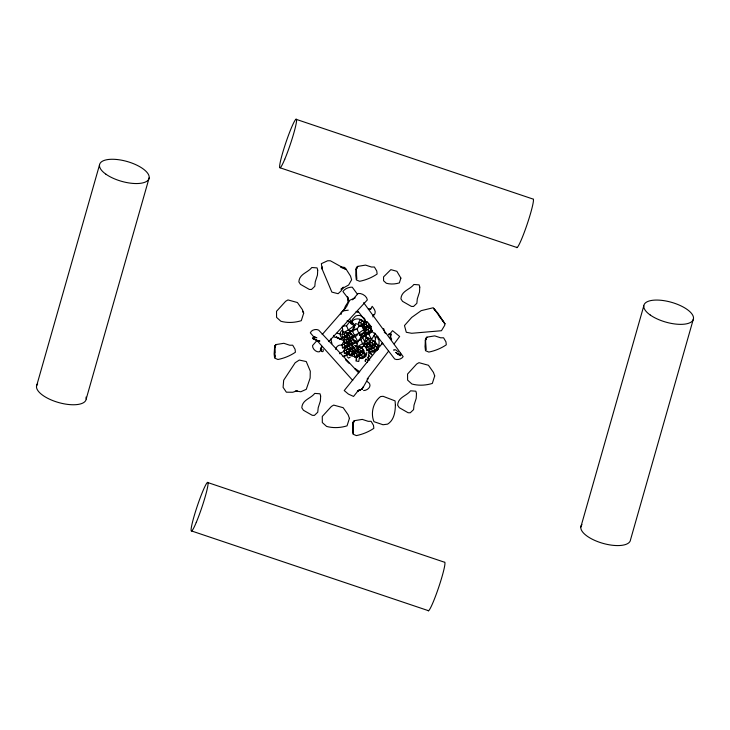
<?xml version="1.0" encoding="UTF-8"?>
<svg xmlns="http://www.w3.org/2000/svg" width="730" height="730" viewBox="0 0 730 730"><rect width="100%" height="100%" fill="white"/><g stroke="black" fill="none" stroke-linecap="round" stroke-linejoin="round"><path stroke-width="1.09" d="M354.123 340.39L357.965 341.905L361.377 336.512L361.414 334.349M378.341 337.205L378.295 339.404L378.158 337.452M323.016 349.36C324.722 353.886 318.271 351.066 321.136 347.316M322.213 267.171L322.14 269.069L331.858 292.1L338.118 293.706L341.156 290.832L343.374 287.155L340.983 289.253L348.63 285.019L351.623 279.754L350.5 276.049L345.518 268.257L344.177 267.308L340.618 267.198L345.892 269.352L330.38 260.774L327.651 260.756L321.364 263.667L322.14 269.069L322.322 267.08M333.491 335.371L333.783 336.904L341.667 338.93M355.373 369.499L358.713 372.838M368.121 350.674C376.607 356.204 381.124 344.46 378.204 337.588M347.562 296.718L348.557 302.211L347.553 296.827M328.746 341.594L367.354 299.902C366.862 296.042 361.87 292.976 358.12 293.46L352.544 299.82M351.513 323.883C351.906 317.066 362.673 317.605 364.562 323.326M366.825 348.858L366.834 349.268M359.78 354.816L358.768 361.487L355.939 360.985L356.651 356.432M357.353 351.951L357.7 349.716M390.988 334.066L390.34 337.944L390.988 334.002L388.552 334.148L389.327 334.596M365.374 361.304L365.018 360.684L365.347 361.122M321.081 350.418L321.775 346.257L321.008 350.674M355.255 297.858L349.515 300.377L346.777 306.299L343.456 310.788L345.5 306.025L348.739 301.134M367.427 362.171L369.307 351.02M369.024 309.41L368.878 308.525L368.522 309.064M358.229 311.71L357.819 312.413L356.112 311.436M399.757 353.804C400.697 351.276 401.555 357.636 399.83 355.081M357.326 391.426L362.153 389.008M356.596 359.881L356.112 356.559M358.038 349.862L358.047 351.559M335.736 349.488L336.119 348.055A5.575 5.101 6.5 0 1 339.441 345.18L342.653 345.025M348.256 351.915L347.872 353.338A5.575 5.101 6.5 0 1 344.56 356.213L342.981 356.486M350.181 357.189L348.602 358.111L347.234 356.76M36.5 386.252L99.481 165.035M86.195 398.991L149.185 177.773M580.815 527.06L643.805 305.843M693.5 318.581L630.519 539.798A25.696 10.293 15.9 0 1 601.255 542.855A25.696 10.293 15.9 0 1 581.974 524.596M366.834 352.143L366.378 355.255M303.68 313.188L301.298 320.689C294.728 322.706 287.538 323.098 280.877 321.264L276.579 317.395L276.524 311.299L285.658 301.28L287.958 299.93L297.411 302.53L302.421 309.657L303.68 313.188L302.521 311.299M313.672 337.652L313.772 336.731L313.152 337.415M343.492 340.582L339.824 338.866M372.893 316.893L373.669 314.931L373.24 315.798C377.465 312.476 373.997 308.79 372.19 306.326L370.895 308.607M362.308 388.515L363.002 387M347.206 336.493L344.624 337.789L342.352 337.525L342.023 334.303L343.419 331.402M343.958 339.97L345.345 337.068L347.708 337.661L346.093 339.733L343.958 339.97L344.286 343.2L346.549 343.456L348.274 342.589M347.316 346.841L344.733 348.137L342.461 347.872L342.142 344.651L343.529 341.749L345.098 342.142M347.544 334.678L348.475 332.743M347.243 335.9L348.639 332.999L351.002 333.592L353.055 335.754L353.594 337.077L349.843 339.386L347.571 339.121L347.243 335.9L349.378 335.654L351.002 333.592L351.906 335.116M352.955 331.584L352.736 329.44L355.51 323.627L358.348 324.348M344.067 350.318L345.454 347.416L347.827 348.009L346.202 350.081L344.067 350.318L344.396 353.548L346.668 353.813L349.25 352.508M347.361 346.248L349.488 346.011L351.112 343.94L353.703 347.425L352.535 348.438L349.953 349.734L347.681 349.469L347.361 346.248L348.748 343.346L350.327 343.739M358.603 322.833L359.99 319.932L362.354 320.525L364.407 322.687L358.932 326.064L358.603 322.833L360.739 322.596L362.354 320.525M349.643 354.889L355.127 351.522L355.665 352.846L351.915 355.154L349.643 354.889L349.314 351.668L350.245 349.725M363.823 324.43L365.21 321.529L367.573 322.122L370.174 325.616L368.997 326.62L366.414 327.925L364.151 327.66L363.823 324.43L365.958 324.193L367.573 322.122M354.232 353.74L355.62 350.838L357.983 351.431L356.359 353.502L354.232 353.74L354.552 356.961L356.824 357.226L359.406 355.93M357.517 349.67L358.904 346.768L361.277 347.361L363.321 349.524L363.868 350.847L360.118 353.156L357.846 352.891L357.517 349.67L359.653 349.424L361.277 347.361L363.868 350.847L360.118 353.156M364.507 341.211L365.894 338.309L368.258 338.902L370.311 341.065L364.827 344.441L364.507 341.211L366.633 340.974L368.258 338.902M359.479 355.09L360.866 352.179L363.23 352.782L365.283 354.944L365.83 356.267L362.071 358.576L359.808 358.311L359.479 355.09L361.615 354.844L363.23 352.782L364.133 354.305M366.433 346.887L367.82 343.976L370.192 344.578L368.568 346.64L366.433 346.887L366.761 350.108L369.033 350.373L371.616 349.068M369.727 342.808L371.114 339.906L373.477 340.499L375.53 342.662L376.069 343.994L372.318 346.303L370.046 346.038L369.727 342.808L371.853 342.571L373.477 340.499L374.38 342.032M372.145 347.261L373.076 345.327L375.439 345.92L377.492 348.082L378.03 349.405L374.28 351.714L372.008 351.449L371.689 348.228L373.815 347.991L375.439 345.92L378.03 349.405L374.28 351.714M312.96 337.753L312.96 338.601L313.571 337.871M348.548 301.079L347.361 297.055M374.91 341.886L375.74 337.835L374.107 335.298M391.508 340.162L391.563 338.793L390.185 336.311M363.978 331.593L366.816 337.442L371.625 339.34L375.028 333.948L371.944 331.557L371.05 326.346L365.812 328.245M321.045 350.126L321.519 349.597M358.74 390.002L353.548 396.436L348.402 394.09L344.222 390.559L376.908 349.944M367.08 379.153L388.606 351.121M394.163 343.885L399.657 336.475L392.539 330.663L388.99 335.043M353.913 325.954L348.347 330.024L342.945 332.688L342.297 326.246L346.558 325.762L349.807 321.629L353.913 325.954L354.634 327.715M342.023 334.303L344.159 334.057L345.783 331.995L348.374 335.481M342.142 344.651L344.268 344.414L345.354 343.036M352.736 329.44L356.997 328.956L359.598 325.644M354.433 341.193L355.556 342.498L351.805 344.806L349.533 344.542L349.205 341.321L351.34 341.074L352.964 339.012L355.556 342.498L354.388 343.501M362.664 328.263L364.288 326.201L366.341 328.363L366.88 329.686L364.635 330.918L363.558 330.398L366.341 328.363M367.619 333.254L366.113 333.072L365.785 329.851L367.911 329.613L369.535 327.542L372.136 331.028L369.243 332.907M349.314 351.668L351.449 351.422L353.074 349.36L350.71 348.757M357.472 350.254L354.889 351.559L352.626 351.294L352.298 348.073L354.433 347.827L356.048 345.764L358.649 349.25M358.786 340.025L360.921 339.788L364.17 335.654L367.582 339.258M378.332 348.183L382.593 342.927M362.107 389.218L368.121 378.569L367.537 378.943M316.993 340.499L312.549 345.582C312.33 348.794 316.017 352.298 319.211 351.887M322.176 334.568L345.135 308.288M346.558 355.236L346.276 355.683L349.232 354.278M319.576 351.495L321.118 349.834M363.531 335.773L364.635 334.714M357.463 334.86L354.981 337.059L353.028 336.877M353.247 343.611L351.595 345.08L353.384 347.982M371.944 331.557L368.641 334.495L365.693 334.212M361.615 326.264L364.352 329.148L365.438 331.794L361.368 334.678M367.382 362.29L366.779 362.582M342.698 329.905C338.428 332.013 339.952 338.264 344.122 339.487M347.836 334.157L342.352 337.525M353.055 335.754L347.571 339.121M369.626 324.284L364.151 327.66M364.352 329.148L358.786 333.218L354.287 335.444M346.577 343.063L347.945 344.505L342.461 347.872M355.017 341.175L349.533 344.542M371.588 329.704L366.113 333.072M353.165 346.102L347.681 349.469M365.885 341.722L357.308 346.723L356.769 341.348M358.101 347.927L352.626 351.294M363.321 349.524L357.846 352.891M375.53 342.662L370.046 346.038M370.876 345.299L372.245 346.741L366.761 350.108M365.283 354.944L359.808 358.311M377.492 348.082L372.008 351.449M345.673 333.008L347.489 333.218L354.096 329.093M344.624 337.789L347.626 335.891M358.932 326.064L361.195 326.328L364.954 324.02M366.414 327.925L370.174 325.616L369.042 324.302M346.549 343.456L350.309 341.156L349.761 339.824L344.286 343.2M359.434 335.335L365.438 331.794M344.733 348.137L347.736 346.239M368.376 333.336L372.136 331.028L369.535 327.542L367.172 326.949M349.953 349.734L353.703 347.425M346.668 353.813L349.67 351.915M354.889 351.559L357.901 349.661M357.308 346.723L361.852 347.243L364.863 345.089L362.71 344.049L360.921 339.788M351.915 355.154L355.665 352.846L354.543 351.541M364.827 344.441L367.099 344.706L370.101 342.808M356.824 357.226L360.574 354.917L360.036 353.594L354.552 356.961M372.318 346.303L376.069 343.994L374.946 342.68M369.033 350.373L372.784 348.064L372.245 346.741M362.071 358.576L365.83 356.267M380.193 345.564L380.64 345.628M343.465 356.486L345.427 355.327M357.198 348.374L359.16 347.215M374.855 337.954L377.802 336.211M339.569 353.74L345.345 350.437M350.327 334.157L349.186 332.415L355.3 329.677M360.383 337.835L366.56 335.252M347.489 333.218L352.645 330.617M361.195 326.328L363.777 325.023M349.843 339.386L352.426 338.09M361.852 347.243L364.425 345.947M367.099 344.706L369.681 343.401M349.515 342.698L346.814 344.031L348.63 344.241M344.396 353.548L349.88 350.172L350.418 351.504M343.41 310.451L341.166 312.677L341.065 314.466M368.413 327.597L371.05 326.346M362.381 388.88L357.463 391.034L362.445 388.898M349.186 332.415L351.997 331.32M381.662 344.031L382.849 343.711M297.338 390.778L292.757 392.247L286.361 392.192L283.094 387.329L283.678 380.23L295.185 362.737L299.291 360.063L306.244 361.551L310.296 371.168L310.131 378.085L306.272 389.327L300.815 391.764L295.34 390.933M370.183 309.137L370.995 308.936L368.385 309.42M363.631 390.568C368.75 390.368 373.34 384.482 366.652 381.288M343.73 310.798L348.246 310.186M346.157 337.579L348.292 337.342M354.397 356.459L350.957 355.884L347.215 352.709M378.213 345.317L379.18 345.418M312.887 338.556L316.893 340.125C305.204 334.577 321.83 344.003 319.603 340.545M346.969 320.908L349.807 321.629L351.157 323.919M361.925 325.598L364.288 326.201M361.332 334.942L364.17 335.654M350.592 338.41L352.964 339.012M354.479 345.363L356.048 345.764L358.083 348.593M337.032 333.163L340.299 334.057M400.213 355.674L395.879 352.553M313.836 336.868L316.902 337.78M295.96 119.264L532.854 198.998A25.696 2.382 -71.4 0 1 527.106 224.393A25.696 2.382 -71.4 0 1 516.53 247.269M280.192 167.827L517.086 247.561M313.772 336.731L315.862 337.433M207.457 482.439L444.351 562.173A25.696 2.382 -71.4 0 1 438.602 587.568A25.696 2.382 -71.4 0 1 428.035 610.444M191.698 531.002L428.592 610.736M363.367 345.965L367.217 347.48M367.929 326.839L366.852 326.319L365.958 324.193M362.71 325.242L361.633 324.731L360.739 322.596M369.891 332.26L368.814 331.739L367.911 329.613M360.948 334.258L358.786 333.218L356.997 328.956M350.51 331.064L348.347 330.024L346.558 325.762M373.824 345.217L372.747 344.706L371.853 342.571M368.604 343.62L367.528 343.109L366.633 340.974M351.349 338.309L350.272 337.789L349.378 335.654M375.786 350.637L374.709 350.117L373.815 347.991M346.13 336.712L345.053 336.192L344.159 334.057M370.539 349.296L369.462 348.776L368.568 346.64M353.311 343.73L352.234 343.209L351.34 341.074M348.064 342.379L346.987 341.859L346.093 339.733M361.624 352.079L360.547 351.559L359.653 349.424M356.404 350.482L355.327 349.962L354.433 347.827M351.459 348.657L350.382 348.137L349.488 346.011M346.239 347.06L345.162 346.54L344.268 344.414M363.586 357.499L362.509 356.979L361.615 354.844M358.339 356.149L357.253 355.629L356.359 353.502M353.42 354.077L352.344 353.557L351.449 351.422M348.173 352.736L347.097 352.216L346.202 350.081M345.582 359.89L348.995 363.257M317.897 340.518L319.229 341.293M339.815 339.076L336.247 336.804L340.326 339.432M397.485 353.649L399.958 355.245L395.842 352.48M337.397 337.47L340.226 339.295M355.291 325.735L349.843 319.594M359.06 334.723L361.377 336.512M357.216 343.93L354.899 342.142L354.543 340.052M359.717 371.798L354.999 368.458L355.337 369.453M357.134 346.914L358.412 347.991M375.111 342.069L377.364 344.487L378.085 347.407M350.838 330.462L352.07 331.566M398.489 352.115L395.642 349.816L393.798 349.707L393.972 350.637M384.245 332.077L385.686 333.601M355.045 368.924L318.691 330.161C316.09 328.6 311.345 329.86 310.341 332.834L314.32 337.515M315.825 339.204L352.745 380.458M371.096 346.102L372.218 347.407M347.809 334.833L345.783 331.995M368.988 352.289L371.926 354.981L369.718 351.577M348.456 298.762L342.927 291.571C344.569 288.77 348.995 286.945 352.243 287.173L357.609 294.473M358.12 311.363L366.405 322.158M369.17 325.753L370.548 327.551M374.691 332.953L394.72 359.041C397.385 360.31 401.582 359.151 403.161 356.641L363.649 302.685M363.157 332.551L365.593 335.809M351.331 337.561L352.553 339.195M366.834 349.579L365.292 346.814M435.025 310.241L433.702 308.434L437.717 312.978L444.944 323.81L444.698 325.37L441.449 330.726L411.711 333.281L406.291 332.287L404.475 325.571L411.702 317.422L421.21 310.642L433.273 307.741L436.522 312.203M437.005 312.96L444.944 323.81L438.465 314.885M368.905 355.291L370.064 356.924M363.348 350.811L365.912 354.561M367.829 357.381L369.745 360.191M347.516 343.045L348.657 344.797M371.625 339.34L367.829 332.707M365.785 343.985L366.98 345.929M357.965 341.905L352.161 330.818M348.265 301.28L348.575 301.964M362.363 336.767L364.389 341.229M349.177 339.724L350.382 342.397M347.945 344.505L348.484 345.828M383.67 328.555L384.427 331.256M352.043 336.776L353.165 340.007M331.931 343.693L330.827 338.912M368.139 337.999L368.495 340.08M274.845 352.864L274.699 346.084L276.004 344.569L283.851 343.301L289.764 345.235L292.693 345.199L295.066 349.25L295.422 352.234C290.184 355.802 284.134 358.238 277.938 359.498L274.617 358.092L274.133 353.94L274.699 346.084L274.954 357.381L274.9 355.118M86.021 397.093A25.696 10.293 15.9 0 1 59.094 402.677A25.696 10.293 15.9 0 1 37.65 383.798M352.909 323.7A5.575 5.101 6.5 0 1 352.298 319.503L355.382 316.163A7.127 6.515 6.5 0 1 360.365 315.634L364.325 318.234A5.575 5.101 6.5 0 1 364.945 322.432M317.705 270.155L317.45 275.091L315.25 281.871L314.803 286.324L311.482 289.5L309.328 289.427L300.477 284.371L298.862 281.889C299.309 273.805 307.786 272.764 311.81 267.518L317.103 267.901L317.705 270.155M320.652 396.043L320.388 400.971L318.198 407.751L317.751 412.213L314.42 415.388L312.276 415.315L303.424 410.26L301.809 407.778C302.257 399.693 310.734 398.653 314.758 393.406L320.041 393.789L320.652 396.043M419.768 287.127L419.504 292.064L417.304 298.844L416.866 303.297L413.536 306.472L411.382 306.399L402.54 301.344L400.925 298.862C401.363 290.777 409.84 289.746 413.864 284.49L419.157 284.873L419.768 287.127M416.474 393.452L416.209 398.379L414.01 405.159L413.572 409.621L410.242 412.797L408.088 412.724L399.246 407.668L397.631 405.187C398.069 397.102 406.546 396.062 410.57 390.815L415.863 391.198L416.474 393.452M356.404 267.892L355.848 275.748L356.322 279.9L359.644 281.305C365.849 280.037 371.889 277.61 377.127 274.033L376.771 271.058L374.399 267.007L371.47 267.034L365.557 265.109L357.709 266.377L356.404 267.892L356.194 269.717L356.66 279.179L356.404 267.892M353.119 422.186L352.563 430.043L353.037 434.195L356.368 435.6C362.564 434.332 368.604 431.904 373.842 428.327L373.486 425.344L371.114 421.301L368.194 421.329L362.281 419.403L354.433 420.672L353.119 422.186L352.909 424.011L353.375 433.474L353.119 422.186M425.581 338.665L425.024 346.522L425.499 350.683L428.829 352.079C435.025 350.82 441.066 348.392 446.304 344.815L445.948 341.832L443.575 337.78L440.655 337.817L434.742 335.882L426.895 337.151L425.581 338.665L425.371 340.49L425.836 349.962L425.581 338.665M395.386 405.187C395.222 412.222 394.045 420.088 387.63 424.13L383.022 424.75L373.97 421.703C370.384 413.262 373.158 402.066 380.613 396.554L383.095 396.308L395.085 400.898L395.386 405.187M366.296 359.242L365.474 360.565L365.821 359.133L366.296 359.242M349.424 418.354L347.042 425.855C340.472 427.862 333.281 428.255 326.62 426.429L322.322 422.56L322.277 416.456L331.402 406.446L333.701 405.095L343.155 407.687L348.164 414.822L349.424 418.354M400.88 278.103L399.365 282.893C395.167 284.18 390.577 284.426 386.325 283.258L383.588 280.785L383.551 276.898L390.851 269.644L396.883 271.295L400.88 278.103M434.706 375.923L432.324 383.433C425.754 385.44 418.573 385.832 411.902 384.007L407.614 380.129L407.559 374.034L416.684 364.014L418.983 362.673L428.437 365.265L433.447 372.4L434.706 375.923M275.538 345.171L274.489 347.909L276.004 344.569L275.538 345.171M357.244 266.97L356.194 269.717L357.709 266.377L357.244 266.97M353.959 421.265L352.909 424.011L354.433 420.672L353.959 421.265M426.42 337.753L425.371 340.49L426.895 337.151L426.42 337.753M650.248 315.022A25.696 10.293 15.9 0 0 692.35 321.036A25.696 10.293 15.9 0 0 663.36 300.568A25.696 10.293 15.9 0 0 650.248 315.022M105.932 174.214A25.696 10.293 15.9 0 0 148.026 180.237A25.696 10.293 15.9 0 0 119.045 159.77A25.696 10.293 15.9 0 0 105.932 174.214M284.755 159.25A25.696 2.382 -71.4 0 0 296.517 119.556A25.696 2.382 -71.4 0 0 282.957 151.831A25.696 2.382 -71.4 0 0 284.755 159.25M196.261 522.424A25.696 2.382 -71.4 0 0 208.013 482.731A25.696 2.382 -71.4 0 0 194.454 515.006A25.696 2.382 -71.4 0 0 196.261 522.424"/></g></svg>
